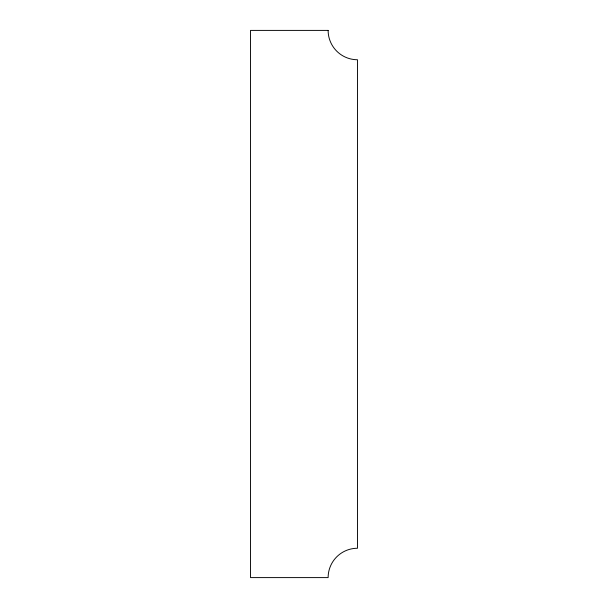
<?xml version="1.0" encoding="UTF-8"?>
<svg xmlns="http://www.w3.org/2000/svg" width="608" height="608" viewBox="0 0 608 608"><rect width="100%" height="100%" fill="white"/><g stroke="black" fill="none" stroke-linecap="round" stroke-linejoin="round"><path stroke-width="0.91" d="M328.13 30.4L250.526 30.4L250.526 577.6L328.13 577.6A29.344 29.344 0 0 1 357.474 548.256L357.474 59.744A29.344 29.344 0 0 1 328.13 30.4"/></g></svg>
